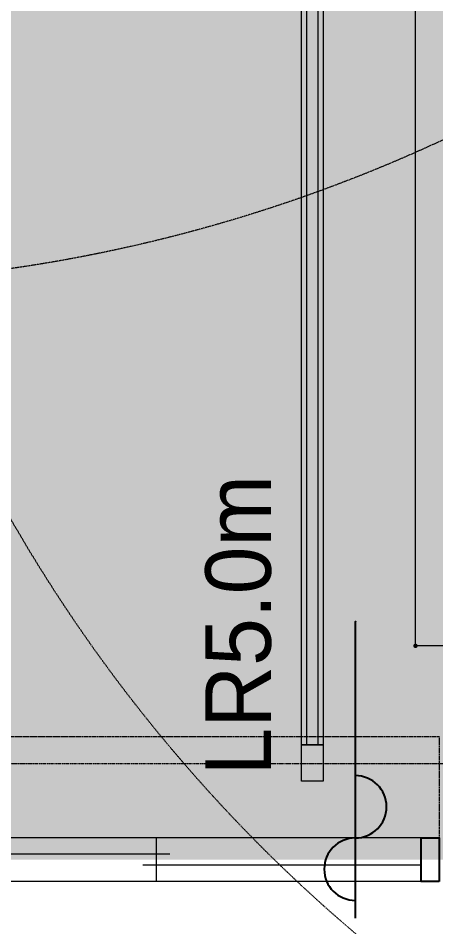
# Model space of a CAD drawing. Header units: millimetres. Extents: x -376000 to 292178, y -193032 to 188048.
# Drawn here: x -230945 to -229792, y 56399 to 58905 of the extents above; entities that cross this region are included whole.
import ezdxf

# ---------------------------------------------------------------- set-up
doc = ezdxf.new("R2010")
doc.units = ezdxf.units.MM
doc.header["$PDMODE"] = 1
doc.header["$PDSIZE"] = -2
for name, pattern in [('VW-01 短破線', [2.116125, 1.058062, -1.058062]), ('ラインタイプ-1', [2.116531, 1.058062, -1.058469]), ('ラインタイプ-28', [1.058161, 0.705383, -0.352778]), ('ラインタイプ-6', [5.291531, 3.175, -1.058062, 0.352704, -0.705764])]:
    doc.linetypes.add(name, pattern=pattern)
for name, color, linetype, lineweight, true_color in [('02_0.25', 1, 'Continuous', 25, 0xff0000), ('03_0.15', 7, 'Continuous', 15, 0x990099), ('04_0.10', 7, 'Continuous', 9, 0x0099ff), ('05_0.05点線', 9, 'ラインタイプ-28', 5, 0x808080), ('06一点鎖線', 7, 'ラインタイプ-6', 9, 0x9999ff), ('08_ハッチ・色', 7, 'Continuous', 5, 0x888888)]:
    doc.layers.add(name, color=color, linetype=linetype, lineweight=lineweight, true_color=true_color)
for name, color, linetype, lineweight in [('07_文字・記号', 7, 'Continuous', 9), ('_塗（エリア） (2D)', 7, 'Continuous', 5), ('_天井プロット (2D)', 7, 'Continuous', 5), ('_平面図(既存部) (2D)', 7, 'Continuous', 5), ('_梁 (2D)', 7, 'Continuous', 5), ('_解体部 (2D)', 7, 'Continuous', 5), ('寸法', 7, 'Continuous', 5)]:
    doc.layers.add(name, color=color, linetype=linetype, lineweight=lineweight)
doc.styles.add('Hiragino Kaku Gothic Pro W3', font='', dxfattribs={"bigfont": 'Hiragino Kaku Gothic Pro W3'})
doc.styles.add('Hiragino Sans W3', font='', dxfattribs={"bigfont": 'Hiragino Sans W3'})
doc.styles.add('ＭＳ Ｐゴシック', font='MS PGothic.ttf')
doc.styles.get('Hiragino Kaku Gothic Pro W3').set_extended_font_data('Hiragino Kaku Gothic Pro W3')
doc.styles.get('Hiragino Sans W3').set_extended_font_data('Hiragino Sans W3')
doc.dimstyles.new('建具表寸法', dxfattribs={"dimtxt": 161.781684, "dimasz": 0.199988, "dimexe": 0, "dimexo": 0.3, "dimgap": 0.005, "dimtad": 1, "dimdsep": 46, "dimtxsty": 'Hiragino Sans W3', "dimblk": 'DOT', "dimblk1": 'DOT', "dimblk2": 'DOT', "dimcen": 0, "dimazin": 0, "dimtfac": 1, "dimtix": 1, "dimtmove": 0, "dimatfit": 0, "dimldrblk": 'VW_FILLEDARROW', "dimfxl": 1, "dimfrac": 2, "dimtolj": 1, "dimarcsym": 0})

# ---------------------------------------------------------------- blocks, each defined once
blk = doc.blocks.new('塗（エリア） (2D)')
at = {"layer": '08_ハッチ・色', "linetype": 'Continuous', "lineweight": 0, "true_color": 0x74ff63, "transparency": 33554559}
blk.add_hatch(color=91, dxfattribs=at).paths.add_polyline_path([(-231040.3, 61858.6), (-231040.3, 60698.1), (-231040.3, 60698.1), (-231040.3, 56583.6), (-214892.8, 56583.6), (-214892.8, 61858.6)])
blk = doc.blocks.new('グループ-92')
at = {"layer": '02_0.25', "flags": 128}
for points in [[(-231294.9, 56523.6), (-231344.9, 56523.6), (-231344.9, 56643.6), (-231294.9, 56643.6)], [(-229782.4, 56523.6), (-229832.4, 56523.6), (-229832.4, 56643.6), (-229782.4, 56643.6)]]:
    blk.add_lwpolyline(points, close=True, dxfattribs=at)
at = {"layer": '03_0.15'}
for p, q in [((-230563.6, 56643.6), (-230563.6, 56523.6)), ((-230526.6, 56598.6), (-231294.9, 56598.6)), ((-229832.4, 56568.6), (-230600.6, 56568.6))]:
    blk.add_line(p, q, dxfattribs=at)
at = {"layer": '04_0.10'}
for p, q in [((-229832.4, 56643.6), (-231294.9, 56643.6)), ((-229832.4, 56523.6), (-231294.9, 56523.6))]:
    blk.add_line(p, q, dxfattribs=at)
blk = doc.blocks.new('平面図(既存部) (2D)')
at = {"layer": '06一点鎖線'}
blk.add_line((-212834.729, 56848.559), (-252834.729, 56848.559), dxfattribs=at)
blk.add_line((-212834.729, 56848.559), (-252834.729, 56848.559), dxfattribs=at)
at = {"layer": '02_0.25', "color": 7}
blk.add_blockref('グループ-92', (0, 0), dxfattribs=at)
blk = doc.blocks.new('_Dot')
at = {"color": 0, "linetype": 'ByBlock', "lineweight": -2}
blk.add_line((-0.5, 0), (-1, 0), dxfattribs=at)
at = {"color": 0, "linetype": 'ByBlock', "const_width": 0.5}
blk.add_lwpolyline([(-0.25, 0, 1), (0.25, 0, 1)], format="xyb", close=True, dxfattribs=at)
blk = doc.blocks.new('*D283')
at = {"layer": 'Defpoints', "color": 0}
for p in [(-229847.8, 61933.6), (-229547.8, 61933.6), (-229547.8, 57173.6)]:
    blk.add_point(p, dxfattribs=at)
at = {"layer": '寸法', "color": 0, "lineweight": -2}
for p, q in [((-229548.1, 61933.6), (-229847.8, 61933.6)), ((-229847.8, 57185.6), (-229847.8, 61921.6)), ((-229548.1, 57173.6), (-229847.8, 57173.6))]:
    blk.add_line(p, q, dxfattribs=at)
at = {"layer": '寸法', "color": 0, "lineweight": -2, "xscale": 11.999267578125, "yscale": 11.999267578125, "zscale": 11.999267578125}
for p, rotation in [((-229847.8, 61933.6), 90), ((-229847.8, 57173.6), 270)]:
    blk.add_blockref('_Dot', p, dxfattribs=dict(at, rotation=rotation))
at = {"layer": '寸法', "color": 0, "insert": (-229914.7, 59553.6), "char_height": 129.43, "attachment_point": 5, "rotation": 90, "style": 'Hiragino Kaku Gothic Pro W3'}
blk.add_mtext('\\A1;4760', dxfattribs=at)
blk = doc.blocks.new('VW_FILLEDARROW')
at = {"color": 0, "linetype": 'Continuous', "lineweight": 5, "transparency": 16777216, "flags": 128}
blk.add_lwpolyline([(-161.33, 43.23), (0, 0), (-161.33, -43.23)], close=True, dxfattribs=at)
blk = doc.blocks.new('グループ-1260')
at = {"layer": '07_文字・記号', "color": 160, "linetype": 'Continuous', "lineweight": 5, "true_color": 0x003dff, "transparency": 33554687, "flags": 128}
for points in [[(-230102.5, 61765.2), (-230102.5, 56900.2), (-230162.5, 56900.2), (-230162.5, 61765.2)], [(-230117.5, 61765.2), (-230117.5, 56900.2), (-230147.5, 56900.2), (-230147.5, 61765.2)], [(-230102.5, 56900.2), (-230102.5, 56800.2), (-230162.5, 56800.2), (-230162.5, 56900.2)]]:
    blk.add_lwpolyline(points, close=True, dxfattribs=at)
at = {"layer": '07_文字・記号', "color": 160, "true_color": 0x003dff, "insert": (-230336.4, 57230.2), "char_height": 180.91, "attachment_point": 5, "rotation": 90, "line_spacing_factor": 1.007907, "style": 'ＭＳ Ｐゴシック'}
blk.add_mtext('LR5.0m', dxfattribs=at)
blk = doc.blocks.new('天井プロット (2D)')
at = {"layer": '02_0.25'}
blk.add_line((-230013.9, 56422.6), (-230013.9, 57240.8), dxfattribs=at)
at = {"layer": '02_0.25', "lineweight": 25, "flags": 128}
blk.add_lwpolyline([(-230014.2, 57239.8), (-230013.9, 57240.8), (-230013.6, 57239.8)], dxfattribs=at)
at = {"layer": '02_0.25'}
for centre, start, end in [((-230013.9, 56729.6), 270, 90), ((-230013.9, 56557.6), 90, 270)]:
    blk.add_arc(centre, 86, start, end, dxfattribs=at)
at = {"layer": '07_文字・記号', "color": 100, "linetype": 'VW-01 短破線', "true_color": 0x00ff3f}
for centre in [(-231583.5, 62470), (-227233, 59660)]:
    blk.add_circle(centre, 4300, dxfattribs=at)
at = {"layer": '07_文字・記号', "color": 7}
blk.add_blockref('グループ-1260', (0, 0), dxfattribs=at)
blk = doc.blocks.new('梁 (2D)')
at = {"layer": '05_0.05点線', "color": 7, "linetype": 'ラインタイプ-1', "flags": 128}
blk.add_lwpolyline([(-229782.276, 56923.559), (-229782.276, 56523.559), (-236032.276, 56523.559), (-236032.276, 56923.559)], close=True, dxfattribs=at)
blk = doc.blocks.new('解体部 (2D)')
at = {"layer": '寸法'}
dim = blk.add_linear_dim(base=(-229847.756, 61933.559), p1=(-229547.756, 57173.559), p2=(-229547.756, 61933.559), angle=270, dimstyle='建具表寸法', override={"dimtxt": 129.425347, "dimasz": 11.999268, "dimgap": 0.3, "dimpost": '<>', "dimtxsty": 'Hiragino Kaku Gothic Pro W3', "dimtmove": 2}, dxfattribs=at)
dim.commit()
dim.dimension.update_dxf_attribs({"geometry": '*D283', "text_midpoint": (-229914.711, 59553.559)})

msp = doc.modelspace()

# ---------------------------------------------------------------- block references
at = {"layer": '_塗（エリア） (2D)'}
msp.add_blockref('塗（エリア） (2D)', (0, 0), dxfattribs=at)

# ---------------------------------------------------------------- next in the draw order: block references
at = {"layer": '_平面図(既存部) (2D)'}
msp.add_blockref('平面図(既存部) (2D)', (0, 0), dxfattribs=at)

# ---------------------------------------------------------------- next in the draw order: block references
at = {"layer": '_解体部 (2D)'}
msp.add_blockref('解体部 (2D)', (0, 0), dxfattribs=at)

# ---------------------------------------------------------------- next in the draw order: block references
at = {"layer": '_天井プロット (2D)'}
msp.add_blockref('天井プロット (2D)', (0, 0), dxfattribs=at)

# ---------------------------------------------------------------- next in the draw order: block references
at = {"layer": '_梁 (2D)'}
msp.add_blockref('梁 (2D)', (0, 0), dxfattribs=at)

doc.saveas('drawing.dxf')
